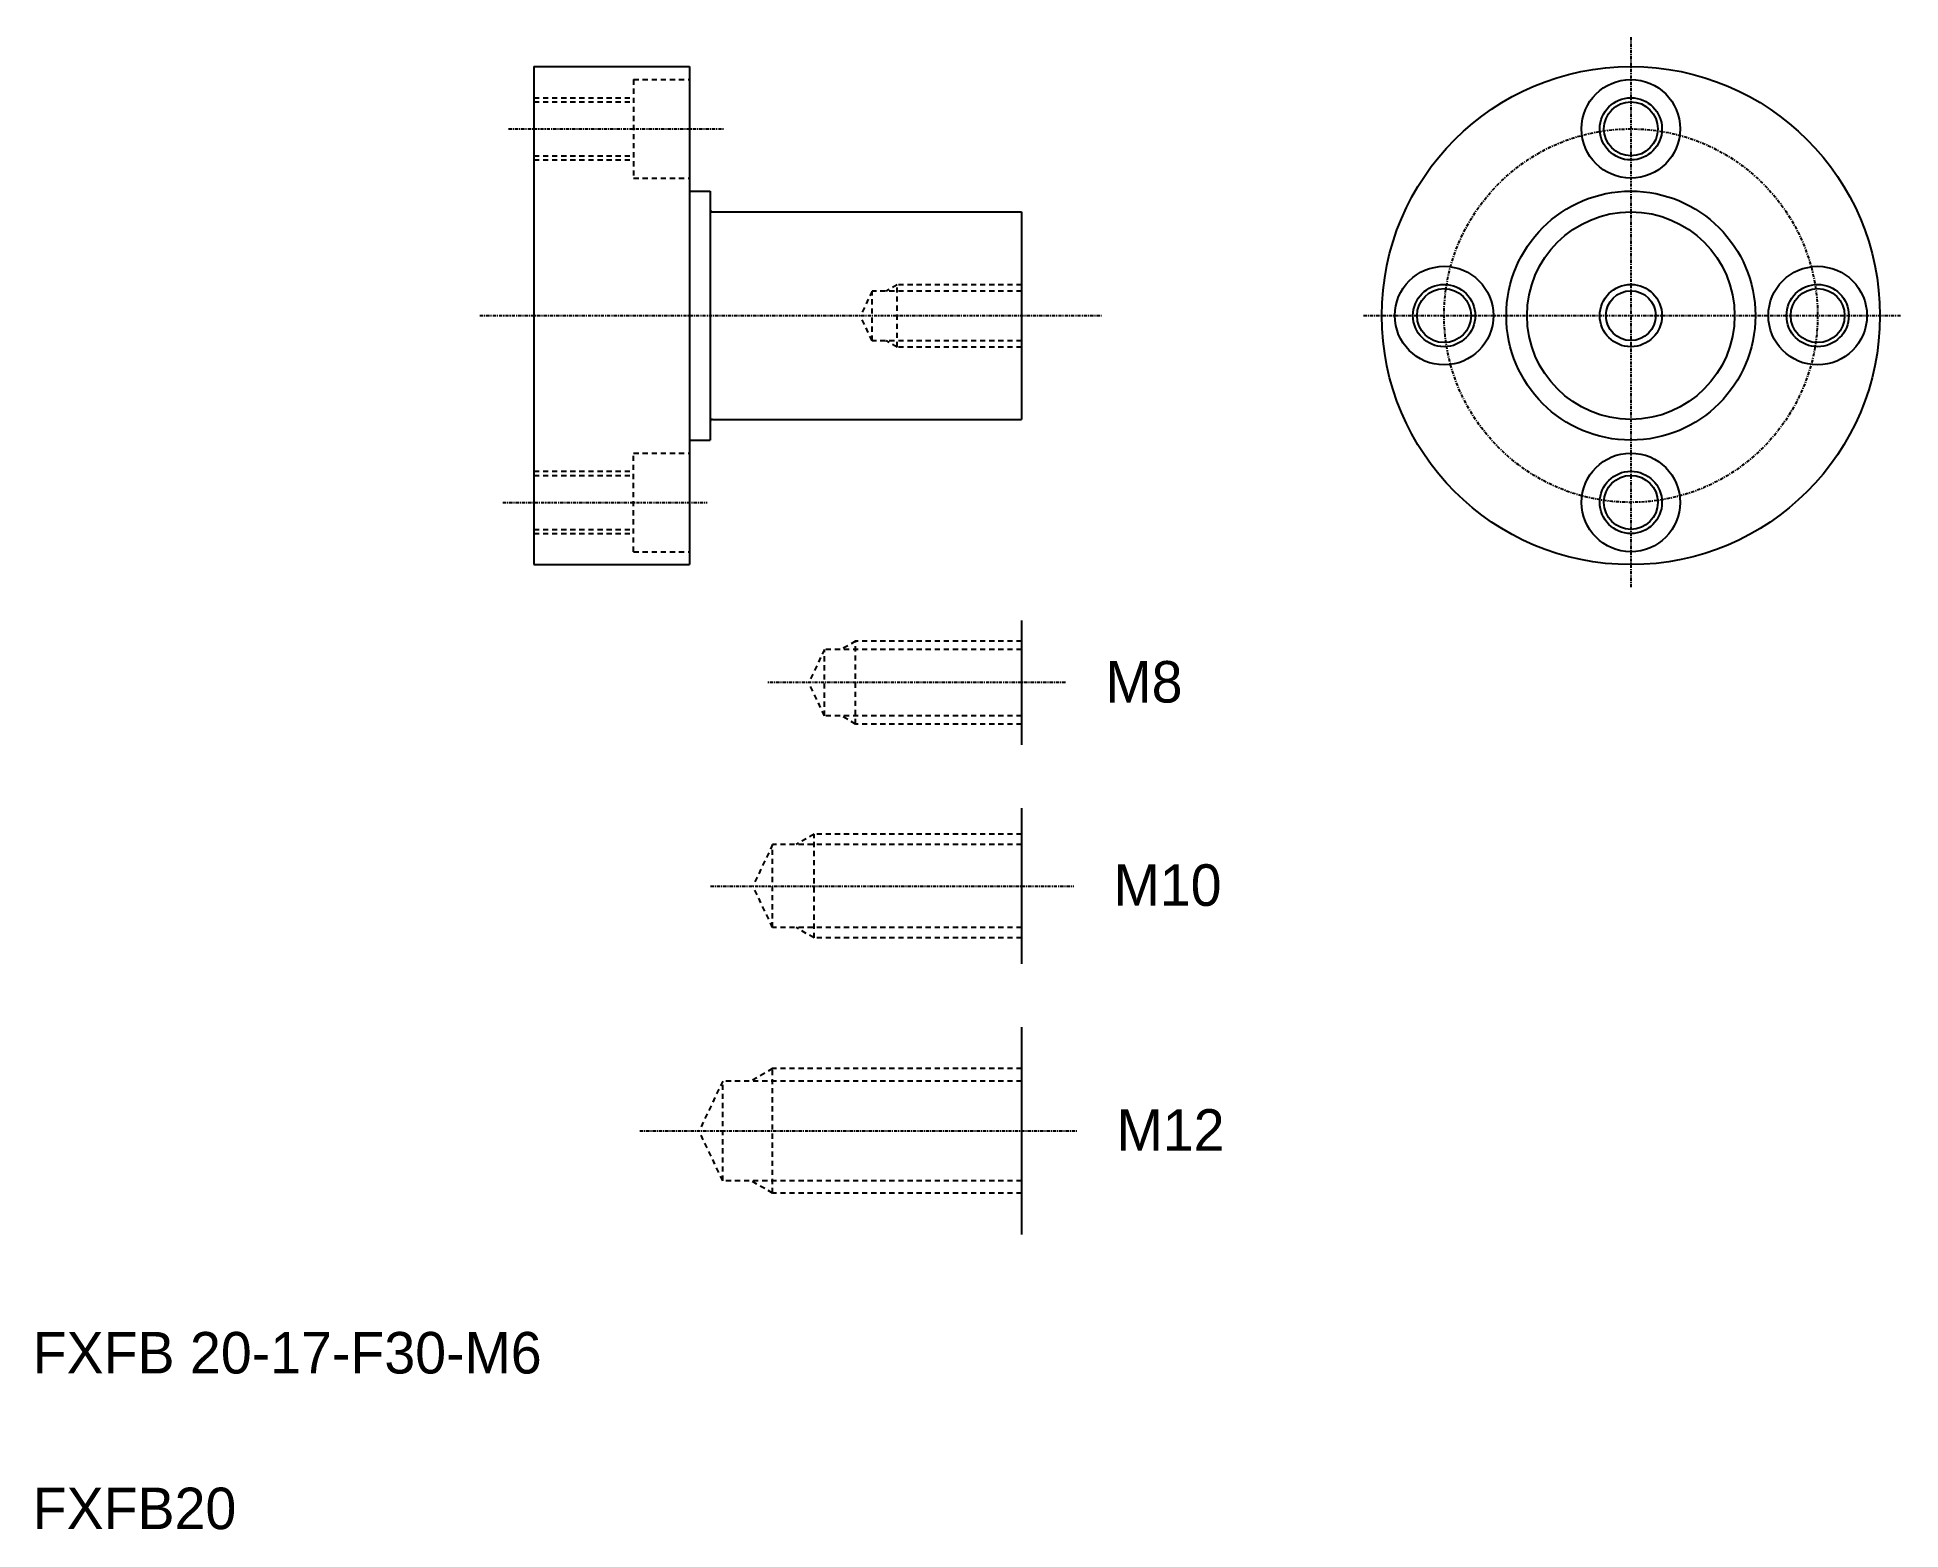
# Model space of a CAD drawing. Extents: x 10 to 190, y 10 to 154.
import ezdxf

# ---------------------------------------------------------------- set-up
doc = ezdxf.new("R2010")
doc.units = 0
doc.header["$LTSCALE"] = 0.25
doc.linetypes.add('CENTER', pattern=[2, 1.25, -0.25, 0.25, -0.25])
doc.linetypes.add('DASHED', pattern=[3.5, 2, -1.5])
doc.layers.get('0').update_dxf_attribs({"linetype": 'CONTINUOUS'})
doc.layers.add('CENTER', color=1, linetype='CENTER')

msp = doc.modelspace()

# ---------------------------------------------------------------- linework, layer by layer
for p, q in [((58.3, 150.95), (73.3, 150.95)), ((58.3, 150.95), (58.3, 102.95)), ((73.3, 150.95), (73.3, 102.95)), ((73.3, 138.95), (75.3, 138.95)), ((73.3, 138.95), (73.3, 138.95)), ((75.3, 138.95), (75.3, 114.95)), ((75.5, 136.95), (105.3, 136.95)), ((105.3, 136.95), (105.3, 116.95)), ((73.3, 126.95), (73.3, 126.95)), ((75.5, 116.95), (105.3, 116.95)), ((73.3, 114.95), (75.3, 114.95)), ((58.3, 102.95), (73.3, 102.95)), ((105.3, 97.58), (105.3, 85.58)), ((105.3, 79.48), (105.3, 64.48)), ((105.3, 58.38), (105.3, 38.38))]:
    msp.add_line(p, q)
at = {"color": 3, "linetype": 'DASHED'}
for p, q in [((67.9, 149.7), (67.9, 140.2)), ((67.9, 149.7), (73.3, 149.7)), ((58.3, 147.95), (67.9, 147.95)), ((58.3, 147.55), (67.9, 147.55)), ((58.3, 142.35), (67.9, 142.35)), ((58.3, 141.95), (67.9, 141.95)), ((67.9, 140.2), (73.3, 140.2)), ((90.9, 129.32), (89.76, 126.92)), ((90.9, 124.52), (90.9, 129.32)), ((105.3, 129.32), (90.9, 129.32)), ((93.3, 129.92), (92.26, 129.32)), ((93.3, 123.92), (93.3, 129.92)), ((105.3, 129.92), (93.3, 129.92)), ((90.9, 124.52), (89.76, 126.92)), ((105.3, 124.52), (90.9, 124.52)), ((93.3, 123.92), (92.26, 124.52)), ((105.3, 123.92), (93.3, 123.92)), ((67.9, 104.2), (67.9, 113.7)), ((67.9, 113.7), (73.3, 113.7)), ((58.3, 111.95), (67.9, 111.95)), ((58.3, 111.55), (67.9, 111.55)), ((58.3, 106.35), (67.9, 106.35)), ((58.3, 105.95), (67.9, 105.95)), ((67.9, 104.2), (73.3, 104.2)), ((89.3, 95.58), (87.92, 94.78)), ((105.3, 95.58), (89.3, 95.58)), ((89.3, 87.58), (89.3, 95.58)), ((86.3, 94.78), (84.78, 91.58)), ((105.3, 94.78), (86.3, 94.78)), ((86.3, 88.38), (86.3, 94.78)), ((86.3, 88.38), (84.78, 91.58)), ((105.3, 88.38), (86.3, 88.38)), ((89.3, 87.58), (87.92, 88.38)), ((105.3, 87.58), (89.3, 87.58)), ((81.3, 75.98), (79.4, 71.98)), ((105.3, 75.98), (81.3, 75.98)), ((81.3, 67.98), (81.3, 75.98)), ((85.3, 76.98), (83.57, 75.98)), ((105.3, 76.98), (85.3, 76.98)), ((85.3, 66.98), (85.3, 76.98)), ((81.3, 67.98), (79.4, 71.98)), ((105.3, 67.98), (81.3, 67.98)), ((85.3, 66.98), (83.57, 67.98)), ((105.3, 66.98), (85.3, 66.98)), ((81.3, 54.38), (79.22, 53.18)), ((81.3, 42.38), (81.3, 54.38)), ((105.3, 54.38), (81.3, 54.38)), ((76.5, 53.18), (74.22, 48.38)), ((76.5, 43.58), (76.5, 53.18)), ((105.3, 53.18), (76.5, 53.18)), ((76.5, 43.58), (74.22, 48.38)), ((105.3, 43.58), (76.5, 43.58)), ((81.3, 42.38), (79.22, 43.58)), ((105.3, 42.38), (81.3, 42.38))]:
    msp.add_line(p, q, dxfattribs=at)
for centre, radius in [((164.01, 126.95), 24), ((164.01, 144.95), 4.75), ((164.01, 144.95), 2.6), ((164.01, 126.95), 12), ((164.01, 126.95), 10), ((146.01, 126.95), 4.75), ((182.01, 126.95), 4.75), ((146.01, 126.95), 2.6), ((164.01, 126.95), 2.4), ((182.01, 126.95), 2.6), ((164.01, 108.95), 4.75), ((164.01, 108.95), 2.6)]:
    msp.add_circle(centre, radius)
at = {"color": 3}
for centre in [(164.01, 144.95), (146.01, 126.95), (164.01, 126.95), (182.01, 126.95), (164.01, 108.95)]:
    msp.add_circle(centre, 3, dxfattribs=at)
for centre, start, end in [((75.5, 137.15), 180, 270), ((75.5, 116.75), 90, 180)]:
    msp.add_arc(centre, 0.2, start, end)
at = {"layer": 'CENTER', "color": 1, "linetype": 'CENTER'}
for p, q in [((164.01, 153.78), (164.01, 100.7)), ((55.86, 144.95), (76.66, 144.95)), ((53.1, 126.95), (113, 126.95)), ((138.24, 126.95), (190.02, 126.95)), ((55.31, 108.95), (75, 108.95)), ((109.53, 91.58), (80.75, 91.58)), ((75.32, 71.98), (110.32, 71.98)), ((68.5, 48.38), (110.61, 48.38))]:
    msp.add_line(p, q, dxfattribs=at)
msp.add_circle((164.01, 126.95), 18, dxfattribs=at)

# ---------------------------------------------------------------- texts
for s, p in [('M8', (113.37, 89.66)), ('M10', (114.16, 70.07)), ('M12', (114.45, 46.47)), ('FXFB 20-17-F30-M6', (10, 25)), ('FXFB20', (10, 10))]:
    msp.add_text(s, height=4).set_placement(p)

doc.saveas('drawing.dxf')
